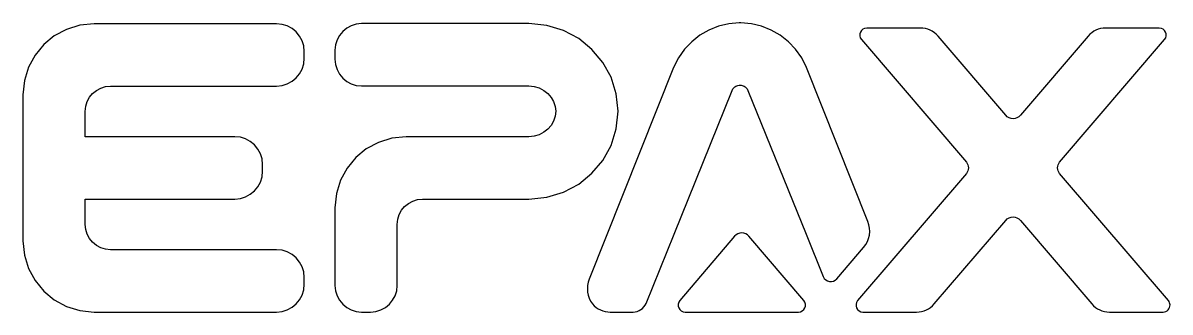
# Model space of a CAD drawing. Extents: x -89 to 89, y -22 to 22.
import ezdxf

# ---------------------------------------------------------------- set-up
doc = ezdxf.new("R2010")
doc.units = 0
doc.layers.add('LAYER_1', color=7, linetype='CONTINUOUS')

msp = doc.modelspace()

# ---------------------------------------------------------------- linework, layer by layer
at = {"layer": 'LAYER_1', "color": 250}
for points in [[(-49.5981, 22.292), (-77.8661, 22.292), (-80.0898, 22.0678), (-82.161, 21.4249), (-84.0352, 20.4075), (-85.6682, 19.0602), (-87.0156, 17.4272), (-88.0329, 15.5529), (-88.6758, 13.4818), (-88.9, 11.2582), (-88.9, -11.361), (-88.6758, -13.5848), (-88.0329, -15.656), (-87.0156, -17.5303), (-85.6682, -19.1633), (-84.0352, -20.5107), (-82.161, -21.528), (-80.0898, -22.1709), (-77.8661, -22.3951), (-49.5981, -22.3951), (-48.7316, -22.3073), (-47.9237, -22.0556), (-47.192, -21.6575), (-46.5539, -21.1306), (-46.0271, -20.4925), (-45.6291, -19.7608), (-45.3774, -18.953), (-45.2896, -18.0866), (-45.2896, -17.0484), (-45.3775, -16.1822), (-45.6293, -15.3744), (-46.0275, -14.6428), (-46.5545, -14.0048), (-47.1926, -13.4779), (-47.9243, -13.0799), (-48.732, -12.8282), (-49.5981, -12.7404), (-75.3146, -12.7404), (-76.1068, -12.6605), (-76.8447, -12.4315), (-77.5125, -12.069), (-78.0942, -11.589), (-78.5742, -11.0073), (-78.9366, -10.3396), (-79.1656, -9.6017), (-79.2455, -8.8095), (-79.2455, -4.8787), (-56.063, -4.8787), (-55.1967, -4.7909), (-54.3889, -4.5392), (-53.6573, -4.1412), (-53.0193, -3.6145), (-52.4925, -2.9765), (-52.0945, -2.2448), (-51.8428, -1.437), (-51.755, -0.5707), (-51.755, 0.4674), (-51.8429, 1.3338), (-52.0947, 2.1416), (-52.4929, 2.8734), (-53.0198, 3.5114), (-53.6579, 4.0382), (-54.3895, 4.4362), (-55.1971, 4.6879), (-56.063, 4.7757), (-79.2455, 4.7757), (-79.2455, 8.7064), (-79.1656, 9.4986), (-78.9366, 10.2365), (-78.5742, 10.9043), (-78.0942, 11.486), (-77.5124, 11.966), (-76.8447, 12.3284), (-76.1068, 12.5574), (-75.3146, 12.6373), (-49.5981, 12.6373), (-48.7316, 12.7251), (-47.9237, 12.9768), (-47.192, 13.3749), (-46.5539, 13.9017), (-46.0271, 14.5398), (-45.6291, 15.2715), (-45.3774, 16.0793), (-45.2896, 16.9457), (-45.2896, 17.9835), (-45.3775, 18.85), (-45.6293, 19.6579), (-46.0275, 20.3896), (-46.5545, 21.0277), (-47.1926, 21.5545), (-47.9243, 21.9525), (-48.732, 22.2042), (-49.5981, 22.292)], [(-10.4782, 22.3139), (-36.4137, 22.3139), (-37.244, 22.2298), (-38.0182, 21.9886), (-38.7194, 21.6072), (-39.3309, 21.1023), (-39.8358, 20.4909), (-40.2172, 19.7896), (-40.4585, 19.0154), (-40.5426, 18.185), (-40.5426, 16.7883), (-40.4585, 15.958), (-40.2172, 15.1838), (-39.8358, 14.4826), (-39.3309, 13.8712), (-38.7194, 13.3663), (-38.0182, 12.9848), (-37.244, 12.7436), (-36.4137, 12.6595), (-10.4782, 12.6595), (-9.6617, 12.5762), (-8.8905, 12.3388), (-8.184, 11.9659), (-7.562, 11.4759), (-7.044, 10.8876), (-6.6498, 10.2195), (-6.3988, 9.4903), (-6.3108, 8.7184), (-6.3988, 7.9457), (-6.6498, 7.2157), (-7.044, 6.5472), (-7.562, 5.9586), (-8.184, 5.4684), (-8.8905, 5.0953), (-9.6617, 4.8579), (-10.4782, 4.7746), (-29.5088, 4.7746), (-31.7324, 4.5504), (-33.8035, 3.9075), (-35.6778, 2.8902), (-37.3108, 1.5429), (-38.6581, -0.0901), (-39.6755, -1.9643), (-40.3184, -4.0355), (-40.5426, -6.2592), (-40.5426, -18.2662), (-40.4585, -19.0965), (-40.2172, -19.8706), (-39.8358, -20.5719), (-39.3309, -21.1834), (-38.7194, -21.6883), (-38.0182, -22.0697), (-37.244, -22.311), (-36.4137, -22.3951), (-35.0171, -22.3951), (-34.1868, -22.311), (-33.4126, -22.0697), (-32.7114, -21.6883), (-32.0999, -21.1834), (-31.595, -20.5719), (-31.2136, -19.8706), (-30.9723, -19.0965), (-30.8882, -18.2662), (-30.8882, -8.8109), (-30.8083, -8.0186), (-30.5793, -7.2807), (-30.2169, -6.6129), (-29.7369, -6.0311), (-29.1551, -5.551), (-28.4874, -5.1886), (-27.7496, -4.9595), (-26.9575, -4.8796), (-10.4782, -4.8796), (-7.6962, -4.6028), (-5.1033, -3.8092), (-2.7557, -2.5538), (-0.7092, -0.8919), (0.98, 1.1214), (2.256, 3.431), (3.0627, 5.9817), (3.344, 8.7184), (3.0627, 11.455), (2.256, 14.0054), (0.98, 16.3145), (-0.7092, 18.3274), (-2.7557, 19.9889), (-5.1033, 21.2438), (-7.6962, 22.0372), (-10.4782, 22.3139)], [(22.2493, 12.769), (22.4044, 12.7617), (22.5675, 12.7367), (22.7341, 12.6894), (22.8995, 12.6154), (23.059, 12.5101), (23.2081, 12.3689), (23.342, 12.1873), (23.4562, 11.9608), (32.481, -10.3215), (35.1335, -16.8791), (35.3009, -17.174), (35.5276, -17.402), (35.7978, -17.5608), (36.0958, -17.6476), (36.406, -17.6599), (36.7126, -17.5952), (36.9999, -17.4509), (37.2523, -17.2244), (41.396, -12.3798), (41.7205, -11.9426), (41.9785, -11.4718), (42.1689, -10.9748), (42.2904, -10.4589), (42.3417, -9.9314), (42.3218, -9.3996), (42.2293, -8.8708), (42.0631, -8.3524), (32.549, 15.5254), (31.8032, 17.0084), (30.8595, 18.343), (29.7416, 19.5146), (28.4729, 20.5089), (27.0772, 21.3114), (25.5781, 21.9074), (23.9992, 22.2826), (22.3641, 22.4225), (22.1345, 22.4225), (20.4995, 22.2826), (18.9207, 21.9074), (17.4217, 21.3114), (16.026, 20.5089), (14.7574, 19.5146), (13.6395, 18.343), (12.6958, 17.0084), (11.95, 15.5254), (-1.1268, -17.2931), (-1.2875, -17.7829), (-1.3857, -18.2852), (-1.4203, -18.7924), (-1.3905, -19.2968), (-1.2953, -19.7908), (-1.1337, -20.2668), (-0.9049, -20.7171), (-0.6078, -21.1342), (-0.3384, -21.4247), (-0.0446, -21.6793), (0.2719, -21.8969), (0.6095, -22.0768), (0.9666, -22.2181), (1.3415, -22.3199), (1.7326, -22.3813), (2.1382, -22.4014), (5.6861, -22.3953), (6.0098, -22.3703), (6.3209, -22.2985), (6.615, -22.1829), (6.8878, -22.0263), (7.1349, -21.8317), (7.3519, -21.6021), (7.5346, -21.3403), (7.6786, -21.0493), (12.0177, -10.3215), (21.0425, 11.9608), (21.1568, 12.1873), (21.2908, 12.3689), (21.4398, 12.5101), (21.5993, 12.6154), (21.7645, 12.6894), (21.9311, 12.7367), (22.0942, 12.7617), (22.2493, 12.769)], [(88.6397, -20.6185), (71.7896, -0.9183), (71.6539, -0.7241), (71.557, -0.5082), (71.4989, -0.2779), (71.4795, -0.0404), (71.4989, 0.1972), (71.557, 0.4275), (71.6539, 0.6434), (71.7896, 0.8377), (88.0551, 19.8543), (88.2292, 20.1313), (88.3087, 20.4267), (88.3013, 20.7236), (88.2149, 21.0047), (88.0574, 21.2531), (87.8367, 21.4516), (87.5606, 21.5832), (87.237, 21.6309), (78.9083, 21.6309), (78.5184, 21.6097), (78.1365, 21.5469), (77.7656, 21.444), (77.409, 21.3023), (77.0695, 21.1234), (76.7503, 20.9085), (76.4543, 20.6592), (76.1848, 20.3768), (65.6953, 8.1133), (65.444, 7.8737), (65.1647, 7.7026), (64.8669, 7.5999), (64.5598, 7.5657), (64.2526, 7.5999), (63.9548, 7.7026), (63.6755, 7.8737), (63.4242, 8.1133), (52.935, 20.3768), (52.6655, 20.6591), (52.3695, 20.9084), (52.0503, 21.1232), (51.7108, 21.3022), (51.3541, 21.4438), (50.9833, 21.5468), (50.6014, 21.6096), (50.2116, 21.6309), (41.8825, 21.6309), (41.5588, 21.5832), (41.2826, 21.4516), (41.0618, 21.2531), (40.9043, 21.0047), (40.8179, 20.7236), (40.8104, 20.4267), (40.8899, 20.1313), (41.064, 19.8543), (57.3296, 0.8377), (57.4651, 0.6434), (57.562, 0.4275), (57.6201, 0.1972), (57.6394, -0.0404), (57.6201, -0.2779), (57.562, -0.5082), (57.4651, -0.7241), (57.3296, -0.9183), (40.4795, -20.6185), (40.3055, -20.8954), (40.2261, -21.1908), (40.2336, -21.4876), (40.3199, -21.7687), (40.4774, -22.0171), (40.6981, -22.2157), (40.9741, -22.3474), (41.2976, -22.3951), (49.6249, -22.3951), (50.0154, -22.3738), (50.3978, -22.3109), (50.7691, -22.2077), (51.1263, -22.0658), (51.4662, -21.8865), (51.7858, -21.6713), (52.0821, -21.4216), (52.3519, -21.1388), (63.4242, -8.1942), (63.6755, -7.9546), (63.9548, -7.7834), (64.2526, -7.6807), (64.5598, -7.6465), (64.8669, -7.6807), (65.1647, -7.7834), (65.444, -7.9546), (65.6953, -8.1942), (76.7673, -21.1388), (77.0373, -21.4216), (77.3336, -21.6713), (77.6534, -21.8865), (77.9934, -22.0658), (78.3506, -22.2077), (78.7219, -22.3109), (79.1043, -22.3738), (79.4946, -22.3951), (87.8212, -22.3951), (88.0533, -22.3711), (88.2632, -22.3031), (88.4479, -22.197), (88.6048, -22.0587), (88.7313, -21.8942), (88.8244, -21.7094), (88.8816, -21.5103), (88.9, -21.3028), (88.8834, -21.1254), (88.8356, -20.9499), (88.7549, -20.7797), (88.6397, -20.6185)], [(32.125, -20.5832), (23.634, -10.6561), (23.3946, -10.4319), (23.122, -10.2718), (22.8273, -10.1757), (22.5215, -10.1437), (22.2157, -10.1757), (21.921, -10.2718), (21.6484, -10.4319), (21.409, -10.6561), (12.918, -20.5832), (12.7405, -20.8655), (12.6595, -21.1668), (12.667, -21.4695), (12.7551, -21.7562), (12.9157, -22.0096), (13.1407, -22.2121), (13.4223, -22.3465), (13.7523, -22.3951), (31.2903, -22.3951), (31.6203, -22.3465), (31.9019, -22.2121), (32.127, -22.0096), (32.2877, -21.7562), (32.3758, -21.4695), (32.3834, -21.1668), (32.3025, -20.8655), (32.125, -20.5832)]]:
    msp.add_lwpolyline(points, close=True, dxfattribs=at)

doc.saveas('drawing.dxf')
